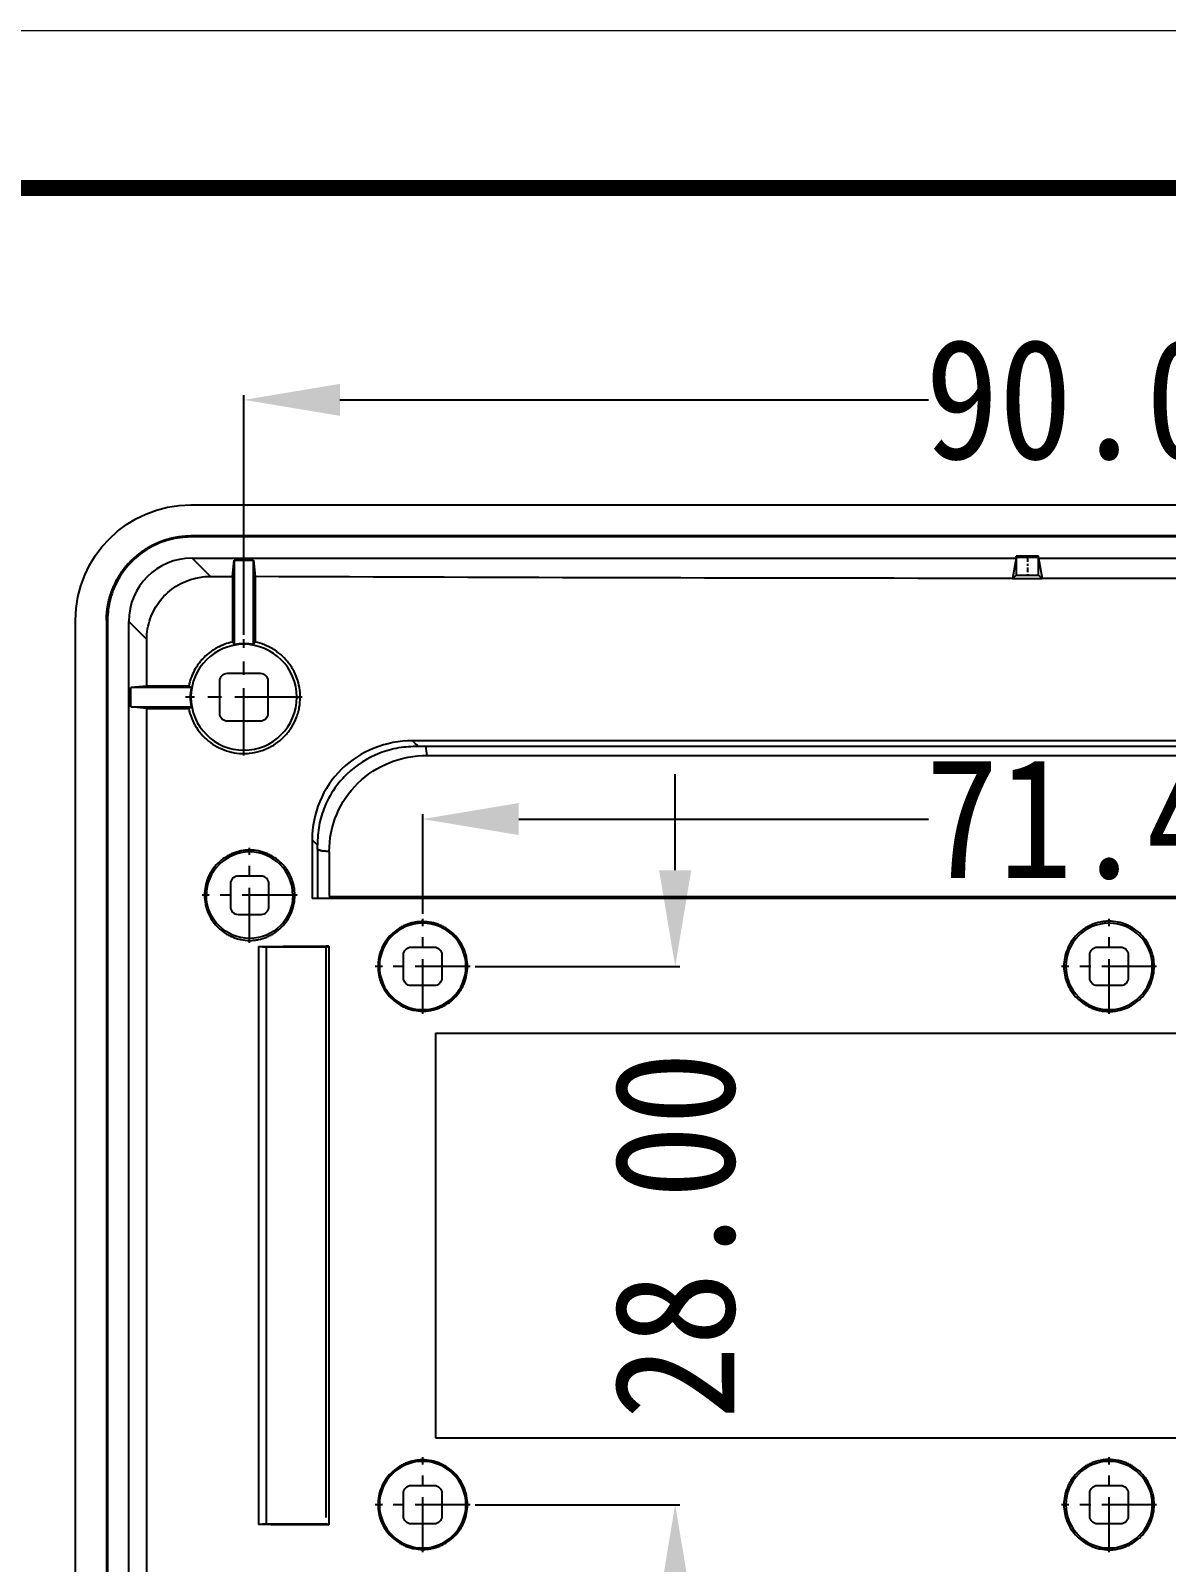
# Model space of a CAD drawing. Header units: millimetres. Extents: x 7899 to 8374, y 2483 to 2813.
# Drawn here: x 8096.7 to 8155.8, y 2733.5 to 2813.2 of the extents above; entities that cross this region are included whole.
import ezdxf
from ezdxf.enums import TextEntityAlignment as Align

# ---------------------------------------------------------------- set-up
doc = ezdxf.new("R2010")
doc.units = ezdxf.units.MM
doc.linetypes.add('CENTER', pattern=[50.8, 31.75, -6.35, 6.35, -6.35])
doc.layers.add('4', color=7, linetype='Continuous')
doc.layers.add('from', color=7, linetype='Continuous', lineweight=13)
doc.styles.add('FFS', font='SIMFANG.TTF', dxfattribs={"width": 0.9})
doc.styles.get("Standard").update_dxf_attribs({"font": 'arial.ttf', "width": 0.9})
doc.styles.add('宋体', font='SimSun.ttf')
doc.dimstyles.get("Standard").update_dxf_attribs({"dimtxt": 3, "dimasz": 0.1875, "dimexe": 0.66, "dimexo": 1, "dimgap": 0.09, "dimtad": 0, "dimdsep": 46, "dimtxsty": 'Standard', "dimcen": 0.09, "dimazin": 2, "dimtp": 0.01, "dimtm": 0.01, "dimtfac": 1, "dimtofl": 0, "dimtmove": 0, "dimatfit": 3, "dimfxl": 0, "dimtolj": 1, "dimarcsym": 0})

# ---------------------------------------------------------------- blocks, each defined once
blk = doc.blocks.new('*D102')
at = {"color": 6, "lineweight": -2}
for p, q in [((8117.089, 2767.273), (8117.089, 2772.461)), ((8122.089, 2772.211), (8143.397, 2772.211)), ((8183.489, 2772.211), (8162.181, 2772.211)), ((8188.489, 2767.273), (8188.489, 2772.461))]:
    blk.add_line(p, q, dxfattribs=at)
at = {"color": 6}
for points in [[(8122.089, 2773.044), (8122.089, 2771.377), (8117.089, 2772.211)], [(8183.489, 2773.044), (8183.489, 2771.377), (8188.489, 2772.211)]]:
    blk.add_solid(points, dxfattribs=at)
at = {"layer": 'Defpoints', "color": 0}
for p in [(8188.489, 2772.211), (8117.089, 2767.023), (8188.489, 2767.023)]:
    blk.add_point(p, dxfattribs=at)
at = {"color": 4, "insert": (8152.789, 2772.211), "char_height": 6.25, "attachment_point": 5, "style": 'FFS'}
blk.add_mtext('\\A1;71.40', dxfattribs=at)
blk = doc.blocks.new('*D109')
at = {"color": 6, "lineweight": -2}
for p, q in [((8107.789, 2781.791), (8107.789, 2794.267)), ((8197.789, 2781.826), (8197.789, 2794.267)), ((8112.789, 2794.017), (8143.397, 2794.017)), ((8192.789, 2794.017), (8162.181, 2794.017))]:
    blk.add_line(p, q, dxfattribs=at)
at = {"color": 6}
for points in [[(8112.789, 2794.85), (8112.789, 2793.184), (8107.789, 2794.017)], [(8192.789, 2794.85), (8192.789, 2793.184), (8197.789, 2794.017)]]:
    blk.add_solid(points, dxfattribs=at)
at = {"layer": 'Defpoints', "color": 0}
for p in [(8107.789, 2794.017), (8107.789, 2781.541), (8197.789, 2781.576)]:
    blk.add_point(p, dxfattribs=at)
at = {"color": 4, "insert": (8152.789, 2794.017), "char_height": 6.25, "attachment_point": 5, "style": 'FFS'}
blk.add_mtext('\\A1;90.00', dxfattribs=at)
blk = doc.blocks.new('*D111')
at = {"color": 6, "lineweight": -2}
for p, q in [((8130.223, 2769.548), (8130.223, 2774.548)), ((8119.814, 2764.548), (8130.473, 2764.548)), ((8119.814, 2736.548), (8130.473, 2736.548)), ((8130.223, 2731.548), (8130.223, 2726.548))]:
    blk.add_line(p, q, dxfattribs=at)
at = {"color": 6}
for points in [[(8129.39, 2769.548), (8131.057, 2769.548), (8130.223, 2764.548)], [(8129.39, 2731.548), (8131.057, 2731.548), (8130.223, 2736.548)]]:
    blk.add_solid(points, dxfattribs=at)
at = {"layer": 'Defpoints', "color": 0}
for p in [(8119.564, 2764.548), (8130.223, 2764.548), (8119.564, 2736.548)]:
    blk.add_point(p, dxfattribs=at)
at = {"color": 4, "insert": (8130.223, 2750.548), "char_height": 6.25, "attachment_point": 5, "rotation": 90, "style": 'FFS'}
blk.add_mtext('\\A1;28.00', dxfattribs=at)
blk = doc.blocks.new('TK-D')
at = {"layer": 'from'}
blk.add_lwpolyline([(-594.5, -413.12), (594.5, -413.12), (594.5, 413.12), (-594.5, 413.12)], close=True, dxfattribs=at)
at = {"layer": 'from', "const_width": 2.05}
blk.add_lwpolyline([(-574.01, -392.63), (-574.01, 392.63), (574.01, 392.63), (574.01, -392.63), (-574.01, -392.63)], dxfattribs=at)
at = {"layer": 'from', "color": 6, "style": '宋体', "width": 0.7}
blk.add_attdef('40004', text='', height=8.32, dxfattribs=at).set_placement((430.84, -344.43), align=Align.MIDDLE)

msp = doc.modelspace()

# ---------------------------------------------------------------- linework, layer by layer
at = {"layer": '4', "color": 7}
for p, q in [((8105.031, 2788.548), (8200.547, 2788.548)), ((8105.038, 2786.944), (8105.038, 2786.884)), ((8200.54, 2786.944), (8105.038, 2786.944)), ((8200.54, 2786.884), (8105.038, 2786.884)), ((8105.098, 2785.784), (8106.05, 2784.833)), ((8105.098, 2785.784), (8147.951, 2785.784)), ((8107.204, 2784.828), (8107.289, 2785.679)), ((8107.289, 2785.679), (8107.289, 2781.29)), ((8107.289, 2785.679), (8108.289, 2785.679)), ((8108.289, 2781.29), (8108.289, 2785.679)), ((8108.289, 2785.679), (8108.374, 2784.822)), ((8147.951, 2785.784), (8147.775, 2784.729)), ((8149.127, 2785.884), (8147.951, 2785.884)), ((8147.961, 2785.824), (8147.951, 2785.884)), ((8147.951, 2785.884), (8147.951, 2785.784)), ((8149.117, 2785.824), (8147.961, 2785.824)), ((8147.961, 2785.824), (8147.961, 2784.901)), ((8149.117, 2785.824), (8149.127, 2785.884)), ((8149.117, 2784.9), (8149.117, 2785.824)), ((8149.127, 2785.784), (8149.127, 2785.884)), ((8149.127, 2785.784), (8156.451, 2785.784)), ((8149.127, 2785.784), (8149.303, 2784.728)), ((8107.204, 2784.828), (8107.204, 2781.418)), ((8108.374, 2784.822), (8108.374, 2781.418)), ((8147.961, 2784.901), (8147.775, 2784.715)), ((8147.961, 2784.901), (8149.117, 2784.9)), ((8149.117, 2784.9), (8149.303, 2784.714)), ((8099.039, 2626.54), (8099.039, 2782.556)), ((8100.643, 2782.549), (8100.703, 2782.549)), ((8100.643, 2782.549), (8100.643, 2626.547)), ((8100.703, 2782.549), (8100.703, 2626.547)), ((8101.803, 2782.488), (8102.739, 2781.553)), ((8101.803, 2709.386), (8101.803, 2782.488)), ((8102.739, 2779.131), (8102.739, 2781.553)), ((8102.739, 2779.131), (8101.908, 2779.048)), ((8106.539, 2777.698), (8106.539, 2779.398)), ((8106.939, 2779.798), (8108.639, 2779.798)), ((8109.039, 2779.398), (8109.039, 2777.698)), ((8105.047, 2779.048), (8101.908, 2779.048)), ((8101.908, 2778.048), (8101.908, 2779.048)), ((8105.036, 2778.548), (8105.002, 2778.548)), ((8110.541, 2778.548), (8110.72, 2778.548)), ((8101.908, 2778.048), (8105.047, 2778.048)), ((8102.739, 2777.965), (8101.908, 2778.048)), ((8102.739, 2709.542), (8102.739, 2777.965)), ((8108.639, 2777.298), (8106.939, 2777.298)), ((8111.334, 2771.129), (8111.334, 2768.074)), ((8111.612, 2770.623), (8111.612, 2768.155)), ((8112.233, 2770.511), (8112.233, 2768.179)), ((8107.089, 2768.848), (8107.089, 2767.648)), ((8108.689, 2769.248), (8107.489, 2769.248)), ((8109.089, 2767.648), (8109.089, 2768.848)), ((8105.839, 2768.248), (8105.743, 2768.248)), ((8110.339, 2768.248), (8110.441, 2768.248)), ((8107.489, 2767.248), (8108.689, 2767.248)), ((8108.554, 2765.584), (8108.554, 2735.512)), ((8108.949, 2765.548), (8108.949, 2735.548)), ((8111.963, 2765.595), (8112.067, 2765.595)), ((8112.067, 2765.548), (8111.963, 2765.548)), ((8112.067, 2765.625), (8112.208, 2765.625)), ((8112.067, 2765.548), (8112.208, 2765.595)), ((8112.067, 2765.548), (8112.067, 2765.595)), ((8112.067, 2735.875), (8112.067, 2765.548)), ((8112.208, 2765.595), (8112.208, 2735.501)), ((8116.489, 2765.548), (8117.689, 2765.548)), ((8152.189, 2765.548), (8153.389, 2765.548)), ((8116.089, 2763.948), (8116.089, 2765.148)), ((8118.089, 2765.148), (8118.089, 2763.948)), ((8151.789, 2763.948), (8151.789, 2765.148)), ((8153.789, 2765.148), (8153.789, 2763.948)), ((8114.839, 2764.548), (8114.764, 2764.548)), ((8119.339, 2764.548), (8119.419, 2764.548)), ((8150.539, 2764.548), (8150.441, 2764.548)), ((8155.039, 2764.548), (8155.137, 2764.548)), ((8117.689, 2763.548), (8116.489, 2763.548)), ((8153.389, 2763.548), (8152.189, 2763.548)), ((8117.763, 2761.074), (8117.763, 2740.022)), ((8116.089, 2735.948), (8116.089, 2737.148)), ((8116.489, 2737.548), (8117.689, 2737.548)), ((8118.089, 2737.148), (8118.089, 2735.948)), ((8151.789, 2735.948), (8151.789, 2737.148)), ((8152.189, 2737.548), (8153.389, 2737.548)), ((8153.789, 2737.148), (8153.789, 2735.948)), ((8114.839, 2736.548), (8114.764, 2736.548)), ((8119.339, 2736.548), (8119.419, 2736.548)), ((8150.539, 2736.548), (8150.441, 2736.548)), ((8155.039, 2736.548), (8155.137, 2736.548)), ((8111.963, 2735.548), (8112.067, 2735.548)), ((8112.067, 2735.501), (8111.963, 2735.501)), ((8117.689, 2735.548), (8116.489, 2735.548)), ((8153.389, 2735.548), (8152.189, 2735.548))]:
    msp.add_line(p, q, dxfattribs=at)
at = {"layer": '4', "color": 1, "linetype": 'CENTER', "ltscale": 0.007385}
msp.add_line((8148.539, 2785.824), (8148.539, 2784.9), dxfattribs=at)
at = {"layer": '4', "color": 1, "linetype": 'CENTER', "ltscale": 0.110105}
for p, q in [((8107.789, 2775.52), (8107.789, 2781.576)), ((8110.817, 2778.548), (8104.761, 2778.548))]:
    msp.add_line(p, q, dxfattribs=at)
at = {"layer": '4', "color": 1, "linetype": 'CENTER', "ltscale": 0.089998}
for p, q in [((8108.089, 2765.773), (8108.089, 2770.723)), ((8110.564, 2768.248), (8105.614, 2768.248))]:
    msp.add_line(p, q, dxfattribs=at)
at = {"layer": '4', "color": 1, "linetype": 'CENTER', "ltscale": 0.090005}
for p, q in [((8117.089, 2762.073), (8117.089, 2767.023)), ((8152.789, 2762.073), (8152.789, 2767.023)), ((8119.564, 2764.548), (8114.614, 2764.548)), ((8155.264, 2764.548), (8150.314, 2764.548)), ((8117.089, 2734.073), (8117.089, 2739.023)), ((8152.789, 2734.073), (8152.789, 2739.023)), ((8119.564, 2736.548), (8114.614, 2736.548)), ((8155.264, 2736.548), (8150.314, 2736.548))]:
    msp.add_line(p, q, dxfattribs=at)
at = {"layer": '4', "color": 7}
for centre, radius, start, end in [((8107.789, 2778.548), 2.753, 0, 180), ((8107.789, 2778.548), 2.787, 79.66527, 100.33473), ((8107.789, 2778.548), 2.787, 169.66527, 180), ((8107.789, 2778.548), 2.787, 180, 190.33473), ((8107.789, 2778.548), 2.753, 180, 0), ((8108.089, 2768.248), 2.25, 0, 180), ((8107.489, 2768.848), 0.4, 90, 180), ((8108.689, 2768.848), 0.4, 0, 90), ((8107.489, 2767.648), 0.4, 180, 270), ((8108.689, 2767.648), 0.4, 270, 0), ((8117.089, 2764.548), 2.25, 0, 180), ((8152.789, 2764.548), 2.25, 0, 180), ((8117.089, 2764.548), 2.25, 180, 0), ((8152.789, 2764.548), 2.25, 180, 0), ((8117.089, 2736.548), 2.25, 0, 180), ((8152.789, 2736.548), 2.25, 0, 180), ((8117.089, 2736.548), 2.25, 180, 0), ((8152.789, 2736.548), 2.25, 180, 0)]:
    msp.add_arc(centre, radius, start, end, dxfattribs=at)
at = {"layer": '4', "color": 7, "extrusion": (0, 0, -1)}
for centre, radius, start, end in [((-8106.939, 2779.398), 0.4, 0, 90), ((-8108.639, 2779.398), 0.4, 90, 180), ((-8108.639, 2777.698), 0.4, 180, 270), ((-8108.089, 2768.248), 2.25, 180, 0), ((-8116.489, 2765.148), 0.4, 0, 90), ((-8117.689, 2765.148), 0.4, 90, 180), ((-8152.189, 2765.148), 0.4, 0, 90), ((-8153.389, 2765.148), 0.4, 90, 180), ((-8117.689, 2763.948), 0.4, 180, 270), ((-8153.389, 2763.948), 0.4, 180, 270), ((-8116.489, 2737.148), 0.4, 0, 90), ((-8117.689, 2737.148), 0.4, 90, 180), ((-8152.189, 2737.148), 0.4, 0, 90), ((-8153.389, 2737.148), 0.4, 90, 180), ((-8117.689, 2735.948), 0.4, 180, 270), ((-8153.389, 2735.948), 0.4, 180, 270)]:
    msp.add_arc(centre, radius, start, end, dxfattribs=at)
at = {"layer": '4', "color": 7, "extrusion": (3.74923e-32, 1.22461e-16, -1)}
for centre in [(-8106.939, 2777.698), (-8116.489, 2763.948), (-8152.189, 2763.948), (-8116.489, 2735.948), (-8152.189, 2735.948)]:
    msp.add_arc(centre, 0.4, 270, 0, dxfattribs=at)
at = {"layer": '4', "color": 7, "extrusion": (0, 0, -1)}
msp.add_ellipse((8105.047, 2782.54), major_axis=(-4.254, 4.254), ratio=0.997265, start_param=5.499157, end_param=7.067214, dxfattribs=at)
at = {"layer": '4', "color": 7}
for centre, major_axis, ratio, start_param, end_param in [((8105.107, 2782.479), (-2.34, 2.34), 0.997265, 5.499157, 7.067214), ((8152.79, 2813.333), (546.566, 0), 0.052336, 4.626768, 4.628888), ((8152.789, 2776.277), (547.292, 0), 0.005236, 1.658372, 1.662375), ((8152.789, 2780.818), (547.292, 0), 0.005236, 4.62081, 4.624813)]:
    msp.add_ellipse(centre, major_axis=major_axis, ratio=ratio, start_param=start_param, end_param=end_param, dxfattribs=at)
at = {"layer": '4', "color": 7, "extrusion": (3.74923e-32, 1.22461e-16, -1)}
for major_axis, start_param, end_param in [((-547.3, 0), 4.72155, 4.79363), ((-547.299, 0), 4.70602, 4.718758)]:
    msp.add_ellipse((8152.789, 2813.411), major_axis=major_axis, ratio=0.052408, start_param=start_param, end_param=end_param, dxfattribs=at)
at = {"layer": '4', "color": 7, "extrusion": (-2.46519e-32, 1.22461e-16, -1)}
msp.add_ellipse((8112.343, 2288.337), major_axis=(-411.309, 305.066), ratio=0.899, start_param=0.975049, end_param=0.975848, dxfattribs=at)
at = {"layer": '4', "color": 7}
for points, degree, knots in [([(8100.643, 2782.549), (8100.643, 2782.981), (8100.727, 2783.406), (8100.811, 2783.829), (8100.977, 2784.23), (8101.142, 2784.631), (8101.383, 2784.991), (8101.623, 2785.351), (8101.929, 2785.657), (8102.235, 2785.963), (8102.596, 2786.204), (8102.955, 2786.444), (8103.356, 2786.61), (8103.756, 2786.776), (8104.181, 2786.86), (8104.605, 2786.944), (8105.038, 2786.944)], 2, [0, 0, 0, 0.125, 0.125, 0.25, 0.25, 0.375, 0.375, 0.5, 0.5, 0.625, 0.625, 0.75, 0.75, 0.875, 0.875, 1, 1, 1]), ([(8105.038, 2786.884), (8104.659, 2786.884), (8103.903, 2786.785), (8102.845, 2786.346), (8101.937, 2785.65), (8101.24, 2784.742), (8100.802, 2783.684), (8100.703, 2782.927), (8100.703, 2782.549)], 3, [0, 0, 0, 0, 0.166858, 0.333493, 0.500001, 0.666508, 0.833143, 1, 1, 1, 1]), ([(8102.739, 2781.553), (8102.739, 2781.918), (8102.801, 2782.289), (8102.922, 2782.633), (8103.042, 2782.978), (8103.224, 2783.307), (8103.451, 2783.592), (8103.678, 2783.878), (8103.958, 2784.128), (8104.266, 2784.322), (8104.576, 2784.518), (8104.924, 2784.663), (8105.281, 2784.746), (8105.532, 2784.805), (8105.792, 2784.834), (8106.05, 2784.833)], 3, [0, 0, 0, 0, 0.212341, 0.212341, 0.212341, 0.42469, 0.42469, 0.42469, 0.637026, 0.637026, 0.637026, 0.850811, 0.850811, 0.850811, 1, 1, 1, 1]), ([(8149.303, 2784.714), (8149.161, 2784.714), (8149.02, 2784.715), (8148.878, 2784.715), (8148.736, 2784.715), (8148.595, 2784.715), (8148.453, 2784.715), (8148.227, 2784.715), (8148.001, 2784.715), (8147.775, 2784.715)], 3, [0, 0, 0, 0, 0.278009, 0.278009, 0.278009, 0.556018, 0.556018, 0.556018, 1, 1, 1, 1]), ([(8107.204, 2781.418), (8106.922, 2781.36), (8106.656, 2781.263), (8106.342, 2781.095), (8106.28, 2781.058), (8106.159, 2780.982), (8106.1, 2780.941), (8105.929, 2780.814), (8105.822, 2780.721), (8105.671, 2780.571), (8105.622, 2780.519), (8105.529, 2780.41), (8105.484, 2780.354), (8105.356, 2780.182), (8105.28, 2780.062), (8105.145, 2779.812), (8105.086, 2779.682), (8104.988, 2779.411), (8104.949, 2779.273), (8104.921, 2779.132)], 3, [0, 0, 0, 0, 0.25, 0.25, 0.3125, 0.3125, 0.375, 0.375, 0.5, 0.5, 0.5625, 0.5625, 0.625, 0.625, 0.75, 0.75, 0.875, 0.875, 1, 1, 1, 1]), ([(8110.72, 2778.548), (8110.72, 2778.717), (8110.706, 2778.884), (8110.649, 2779.212), (8110.606, 2779.374), (8110.493, 2779.693), (8110.423, 2779.844), (8110.3, 2780.062), (8110.256, 2780.133), (8110.161, 2780.271), (8110.111, 2780.339), (8109.951, 2780.534), (8109.834, 2780.654), (8109.645, 2780.817), (8109.58, 2780.869), (8109.445, 2780.967), (8109.374, 2781.014), (8109.158, 2781.144), (8109.009, 2781.217), (8108.699, 2781.338), (8108.54, 2781.385), (8108.374, 2781.418)], 3, [0, 0, 0, 0, 0.125, 0.125, 0.25, 0.25, 0.375, 0.375, 0.4375, 0.4375, 0.5, 0.5, 0.625, 0.625, 0.6875, 0.6875, 0.75, 0.75, 0.875, 0.875, 1, 1, 1, 1]), ([(8104.921, 2777.964), (8104.957, 2777.786), (8105.009, 2777.614), (8105.109, 2777.366), (8105.147, 2777.284), (8105.229, 2777.125), (8105.274, 2777.046), (8105.42, 2776.818), (8105.53, 2776.677), (8105.713, 2776.481), (8105.777, 2776.418), (8105.912, 2776.299), (8105.983, 2776.242), (8106.2, 2776.082), (8106.352, 2775.99), (8106.674, 2775.834), (8106.845, 2775.77), (8107.19, 2775.675), (8107.365, 2775.644), (8107.633, 2775.621), (8107.724, 2775.618), (8107.904, 2775.619), (8107.993, 2775.624), (8108.26, 2775.651), (8108.435, 2775.685), (8108.694, 2775.76), (8108.78, 2775.789), (8108.947, 2775.855), (8109.029, 2775.891), (8109.268, 2776.012), (8109.42, 2776.106), (8109.708, 2776.325), (8109.84, 2776.447), (8110.02, 2776.645), (8110.077, 2776.714), (8110.185, 2776.858), (8110.236, 2776.932), (8110.378, 2777.163), (8110.458, 2777.323), (8110.555, 2777.574), (8110.583, 2777.659), (8110.633, 2777.832), (8110.654, 2777.921), (8110.703, 2778.187), (8110.72, 2778.366), (8110.72, 2778.548)], 3, [0, 0, 0, 0, 0.0625, 0.0625, 0.09375, 0.09375, 0.125, 0.125, 0.1875, 0.1875, 0.21875, 0.21875, 0.25, 0.25, 0.3125, 0.3125, 0.375, 0.375, 0.4375, 0.4375, 0.46875, 0.46875, 0.5, 0.5, 0.5625, 0.5625, 0.59375, 0.59375, 0.625, 0.625, 0.6875, 0.6875, 0.75, 0.75, 0.78125, 0.78125, 0.8125, 0.8125, 0.875, 0.875, 0.90625, 0.90625, 0.9375, 0.9375, 1, 1, 1, 1]), ([(8116.559, 2776.283), (8115.188, 2776.283), (8113.839, 2775.751), (8111.897, 2773.854), (8111.334, 2772.504), (8111.334, 2771.129)], 3, [0, 0, 0, 0, 0.5, 0.5, 1, 1, 1, 1]), ([(8116.853, 2775.992), (8116.514, 2775.978), (8115.834, 2775.949), (8114.522, 2775.576), (8113.397, 2774.871), (8112.496, 2773.845), (8111.989, 2772.944), (8111.661, 2771.887), (8111.628, 2771.2), (8111.611, 2770.856)], 3, [0, 0, 0, 0, 0.124986, 0.250233, 0.498918, 0.598669, 0.748969, 0.874075, 1, 1, 1, 1]), ([(8188.304, 2775.99), (8187.896, 2775.99), (8187.078, 2775.99), (8185.853, 2775.99), (8184.627, 2775.99), (8183.402, 2775.99), (8182.177, 2775.99), (8180.953, 2775.99), (8179.728, 2775.99), (8178.504, 2775.99), (8177.28, 2775.99), (8176.056, 2775.99), (8174.832, 2775.99), (8173.609, 2775.99), (8172.385, 2775.99), (8171.162, 2775.99), (8169.939, 2775.99), (8168.716, 2775.99), (8167.493, 2775.99), (8166.27, 2775.99), (8165.047, 2775.99), (8163.824, 2775.99), (8162.602, 2775.99), (8161.379, 2775.99), (8160.156, 2775.99), (8158.933, 2775.99), (8157.711, 2775.99), (8156.488, 2775.99), (8155.265, 2775.99), (8154.042, 2775.99), (8152.819, 2775.99), (8151.596, 2775.99), (8150.373, 2775.99), (8149.15, 2775.99), (8147.926, 2775.99), (8146.703, 2775.99), (8145.479, 2775.99), (8144.255, 2775.99), (8143.031, 2775.99), (8141.807, 2775.99), (8140.583, 2775.99), (8139.358, 2775.99), (8138.133, 2775.99), (8136.908, 2775.99), (8135.683, 2775.99), (8134.457, 2775.99), (8133.231, 2775.99), (8132.005, 2775.99), (8130.779, 2775.99), (8129.552, 2775.99), (8128.325, 2775.99), (8127.097, 2775.99), (8125.869, 2775.99), (8124.641, 2775.99), (8123.412, 2775.99), (8122.183, 2775.99), (8120.954, 2775.99), (8119.724, 2775.99), (8118.493, 2775.99), (8117.673, 2775.99), (8117.263, 2775.99)], 3, [0, 0, 0, 0, 0.01728, 0.034553, 0.051821, 0.069082, 0.086338, 0.103588, 0.120833, 0.138074, 0.15531, 0.172541, 0.189769, 0.206993, 0.224214, 0.241431, 0.258646, 0.275858, 0.293067, 0.310275, 0.32748, 0.344684, 0.361887, 0.379089, 0.39629, 0.413491, 0.430691, 0.447892, 0.465092, 0.482294, 0.499497, 0.5167, 0.533905, 0.551112, 0.568321, 0.585532, 0.602746, 0.619962, 0.637182, 0.654405, 0.671632, 0.688863, 0.706097, 0.723337, 0.740581, 0.75783, 0.775084, 0.792344, 0.80961, 0.826882, 0.844161, 0.861446, 0.878738, 0.896037, 0.913344, 0.930658, 0.947981, 0.965312, 0.982651, 1, 1, 1, 1]), ([(8112.233, 2770.511), (8112.212, 2771.852), (8112.781, 2773.165), (8114.67, 2775.001), (8115.989, 2775.534), (8117.325, 2775.517)], 3, [0, 0, 0, 0, 0.5, 0.5, 1, 1, 1, 1]), ([(8117.325, 2775.517), (8123.228, 2775.518), (8129.136, 2775.517), (8140.959, 2775.517), (8146.874, 2775.518), (8158.704, 2775.518), (8164.618, 2775.517), (8176.442, 2775.517), (8182.35, 2775.518), (8188.253, 2775.517)], 3, [0, 0, 0, 0, 0.25, 0.25, 0.5, 0.5, 0.75, 0.75, 1, 1, 1, 1]), ([(8110.441, 2768.248), (8110.441, 2768.403), (8110.426, 2768.556), (8110.381, 2768.782), (8110.363, 2768.856), (8110.318, 2769.004), (8110.291, 2769.077), (8110.203, 2769.291), (8110.13, 2769.426), (8110.002, 2769.618), (8109.956, 2769.68), (8109.858, 2769.799), (8109.806, 2769.856), (8109.643, 2770.019), (8109.525, 2770.116), (8109.332, 2770.245), (8109.266, 2770.284), (8109.13, 2770.357), (8108.992, 2770.422), (8108.848, 2770.474), (8108.701, 2770.518), (8108.625, 2770.537), (8108.398, 2770.582), (8108.246, 2770.597), (8108.017, 2770.597), (8107.94, 2770.593), (8107.786, 2770.578), (8107.71, 2770.567), (8107.484, 2770.522), (8107.338, 2770.478), (8107.125, 2770.39), (8107.055, 2770.357), (8106.919, 2770.284), (8106.853, 2770.245), (8106.662, 2770.118), (8106.543, 2770.021), (8106.324, 2769.802), (8106.226, 2769.683), (8106.098, 2769.493), (8106.059, 2769.427), (8105.986, 2769.291), (8105.952, 2769.22), (8105.864, 2769.007), (8105.819, 2768.86), (8105.759, 2768.559), (8105.743, 2768.403), (8105.743, 2768.248)], 3, [0, 0, 0, 0, 0.0625, 0.0625, 0.09375, 0.09375, 0.125, 0.125, 0.1875, 0.1875, 0.21875, 0.21875, 0.25, 0.25, 0.3125, 0.3125, 0.34375, 0.34375, 0.375, 0.40625, 0.40625, 0.4375, 0.4375, 0.5, 0.5, 0.53125, 0.53125, 0.5625, 0.5625, 0.625, 0.625, 0.65625, 0.65625, 0.6875, 0.6875, 0.75, 0.75, 0.8125, 0.8125, 0.84375, 0.84375, 0.875, 0.875, 0.9375, 0.9375, 1, 1, 1, 1]), ([(8112.233, 2770.511), (8112.207, 2770.514), (8112.155, 2770.521), (8112.106, 2770.527), (8112.077, 2770.53), (8112.039, 2770.535), (8111.998, 2770.538), (8111.931, 2770.542), (8111.92, 2770.544), (8111.877, 2770.547), (8111.842, 2770.555), (8111.809, 2770.561), (8111.765, 2770.577), (8111.759, 2770.579), (8111.727, 2770.591), (8111.706, 2770.599), (8111.689, 2770.604), (8111.647, 2770.619), (8111.612, 2770.623)], 2, [0, 0, 0, 0.125, 0.125, 0.25, 0.25, 0.375, 0.375, 0.5, 0.5, 0.625, 0.625, 0.75, 0.75, 0.8125, 0.8125, 0.875, 0.875, 1, 1, 1]), ([(8105.743, 2768.248), (8105.743, 2768.092), (8105.758, 2767.94), (8105.803, 2767.714), (8105.822, 2767.64), (8105.867, 2767.492), (8105.893, 2767.418), (8105.982, 2767.205), (8106.054, 2767.07), (8106.182, 2766.878), (8106.228, 2766.816), (8106.327, 2766.696), (8106.378, 2766.639), (8106.541, 2766.477), (8106.659, 2766.38), (8106.852, 2766.251), (8106.918, 2766.211), (8107.054, 2766.139), (8107.192, 2766.074), (8107.336, 2766.022), (8107.483, 2765.978), (8107.558, 2765.959), (8107.785, 2765.914), (8107.937, 2765.899), (8108.167, 2765.899), (8108.244, 2765.902), (8108.397, 2765.917), (8108.474, 2765.929), (8108.7, 2765.973), (8108.846, 2766.018), (8109.059, 2766.105), (8109.129, 2766.139), (8109.265, 2766.211), (8109.331, 2766.251), (8109.522, 2766.378), (8109.641, 2766.475), (8109.86, 2766.694), (8109.958, 2766.812), (8110.086, 2767.003), (8110.126, 2767.069), (8110.198, 2767.205), (8110.232, 2767.275), (8110.321, 2767.489), (8110.365, 2767.636), (8110.426, 2767.937), (8110.441, 2768.092), (8110.441, 2768.248)], 3, [0, 0, 0, 0, 0.0625, 0.0625, 0.09375, 0.09375, 0.125, 0.125, 0.1875, 0.1875, 0.21875, 0.21875, 0.25, 0.25, 0.3125, 0.3125, 0.34375, 0.34375, 0.375, 0.40625, 0.40625, 0.4375, 0.4375, 0.5, 0.5, 0.53125, 0.53125, 0.5625, 0.5625, 0.625, 0.625, 0.65625, 0.65625, 0.6875, 0.6875, 0.75, 0.75, 0.8125, 0.8125, 0.84375, 0.84375, 0.875, 0.875, 0.9375, 0.9375, 1, 1, 1, 1]), ([(8119.419, 2764.548), (8119.419, 2764.702), (8119.404, 2764.853), (8119.36, 2765.077), (8119.341, 2765.15), (8119.297, 2765.297), (8119.271, 2765.369), (8119.183, 2765.581), (8119.111, 2765.715), (8118.942, 2765.968), (8118.844, 2766.088), (8118.629, 2766.302), (8118.512, 2766.399), (8118.321, 2766.526), (8118.255, 2766.566), (8118.121, 2766.637), (8117.983, 2766.702), (8117.841, 2766.753), (8117.695, 2766.797), (8117.62, 2766.816), (8117.395, 2766.861), (8117.244, 2766.876), (8117.017, 2766.876), (8116.941, 2766.872), (8116.788, 2766.857), (8116.713, 2766.846), (8116.489, 2766.802), (8116.344, 2766.758), (8116.133, 2766.671), (8116.063, 2766.638), (8115.928, 2766.566), (8115.863, 2766.527), (8115.674, 2766.4), (8115.556, 2766.304), (8115.339, 2766.087), (8115.242, 2765.97), (8115.115, 2765.781), (8115.076, 2765.716), (8115.004, 2765.581), (8114.971, 2765.511), (8114.883, 2765.299), (8114.839, 2765.154), (8114.779, 2764.856), (8114.764, 2764.702), (8114.764, 2764.548)], 3, [0, 0, 0, 0, 0.0625, 0.0625, 0.09375, 0.09375, 0.125, 0.125, 0.1875, 0.1875, 0.25, 0.25, 0.3125, 0.3125, 0.34375, 0.34375, 0.375, 0.40625, 0.40625, 0.4375, 0.4375, 0.5, 0.5, 0.53125, 0.53125, 0.5625, 0.5625, 0.625, 0.625, 0.65625, 0.65625, 0.6875, 0.6875, 0.75, 0.75, 0.8125, 0.8125, 0.84375, 0.84375, 0.875, 0.875, 0.9375, 0.9375, 1, 1, 1, 1]), ([(8155.137, 2764.548), (8155.137, 2764.703), (8155.122, 2764.856), (8155.077, 2765.081), (8155.058, 2765.155), (8155.014, 2765.302), (8154.988, 2765.376), (8154.899, 2765.589), (8154.827, 2765.724), (8154.657, 2765.979), (8154.558, 2766.1), (8154.341, 2766.317), (8154.223, 2766.414), (8154.03, 2766.543), (8153.964, 2766.583), (8153.828, 2766.655), (8153.69, 2766.721), (8153.545, 2766.772), (8153.399, 2766.817), (8153.323, 2766.836), (8153.096, 2766.881), (8152.944, 2766.896), (8152.714, 2766.896), (8152.637, 2766.892), (8152.483, 2766.877), (8152.406, 2766.866), (8152.181, 2766.821), (8152.034, 2766.777), (8151.821, 2766.689), (8151.751, 2766.656), (8151.615, 2766.583), (8151.549, 2766.543), (8151.358, 2766.416), (8151.239, 2766.319), (8151.02, 2766.1), (8150.923, 2765.981), (8150.795, 2765.791), (8150.755, 2765.725), (8150.683, 2765.589), (8150.649, 2765.519), (8150.561, 2765.305), (8150.516, 2765.159), (8150.456, 2764.858), (8150.441, 2764.703), (8150.441, 2764.548)], 3, [0, 0, 0, 0, 0.0625, 0.0625, 0.09375, 0.09375, 0.125, 0.125, 0.1875, 0.1875, 0.25, 0.25, 0.3125, 0.3125, 0.34375, 0.34375, 0.375, 0.40625, 0.40625, 0.4375, 0.4375, 0.5, 0.5, 0.53125, 0.53125, 0.5625, 0.5625, 0.625, 0.625, 0.65625, 0.65625, 0.6875, 0.6875, 0.75, 0.75, 0.8125, 0.8125, 0.84375, 0.84375, 0.875, 0.875, 0.9375, 0.9375, 1, 1, 1, 1]), ([(8111.963, 2765.548), (8111.911, 2765.548), (8111.808, 2765.548), (8111.654, 2765.548), (8111.5, 2765.548), (8111.346, 2765.548), (8111.193, 2765.548), (8111.04, 2765.548), (8110.887, 2765.548), (8110.734, 2765.548), (8110.582, 2765.548), (8110.379, 2765.548), (8110.127, 2765.548), (8109.827, 2765.548), (8109.531, 2765.548), (8109.237, 2765.548), (8109.045, 2765.548), (8108.949, 2765.548)], 3, [0, 0, 0, 0, 0.049804, 0.099581, 0.149344, 0.199107, 0.248884, 0.298687, 0.348531, 0.398428, 0.448392, 0.498437, 0.599074, 0.69944, 0.799643, 0.899793, 1, 1, 1, 1]), ([(8114.764, 2764.548), (8114.764, 2764.394), (8114.779, 2764.243), (8114.823, 2764.019), (8114.842, 2763.945), (8114.886, 2763.799), (8114.912, 2763.726), (8115, 2763.515), (8115.071, 2763.381), (8115.241, 2763.128), (8115.339, 2763.008), (8115.554, 2762.794), (8115.671, 2762.697), (8115.862, 2762.57), (8115.928, 2762.53), (8116.062, 2762.459), (8116.199, 2762.394), (8116.342, 2762.343), (8116.488, 2762.298), (8116.562, 2762.28), (8116.787, 2762.235), (8116.938, 2762.22), (8117.166, 2762.22), (8117.242, 2762.224), (8117.394, 2762.238), (8117.47, 2762.25), (8117.694, 2762.294), (8117.839, 2762.338), (8118.05, 2762.425), (8118.12, 2762.458), (8118.255, 2762.53), (8118.32, 2762.569), (8118.509, 2762.695), (8118.627, 2762.791), (8118.844, 2763.008), (8118.941, 2763.126), (8119.067, 2763.315), (8119.107, 2763.38), (8119.179, 2763.515), (8119.212, 2763.585), (8119.3, 2763.796), (8119.344, 2763.941), (8119.404, 2764.24), (8119.419, 2764.394), (8119.419, 2764.548)], 3, [0, 0, 0, 0, 0.0625, 0.0625, 0.09375, 0.09375, 0.125, 0.125, 0.1875, 0.1875, 0.25, 0.25, 0.3125, 0.3125, 0.34375, 0.34375, 0.375, 0.40625, 0.40625, 0.4375, 0.4375, 0.5, 0.5, 0.53125, 0.53125, 0.5625, 0.5625, 0.625, 0.625, 0.65625, 0.65625, 0.6875, 0.6875, 0.75, 0.75, 0.8125, 0.8125, 0.84375, 0.84375, 0.875, 0.875, 0.9375, 0.9375, 1, 1, 1, 1]), ([(8150.441, 2764.548), (8150.441, 2764.393), (8150.456, 2764.24), (8150.501, 2764.015), (8150.519, 2763.941), (8150.564, 2763.793), (8150.59, 2763.72), (8150.679, 2763.507), (8150.751, 2763.372), (8150.921, 2763.117), (8151.02, 2762.996), (8151.237, 2762.779), (8151.355, 2762.682), (8151.547, 2762.553), (8151.614, 2762.513), (8151.75, 2762.441), (8151.888, 2762.375), (8152.032, 2762.324), (8152.179, 2762.279), (8152.254, 2762.26), (8152.482, 2762.215), (8152.634, 2762.2), (8152.864, 2762.2), (8152.941, 2762.203), (8153.094, 2762.218), (8153.171, 2762.23), (8153.397, 2762.275), (8153.543, 2762.319), (8153.757, 2762.407), (8153.827, 2762.44), (8153.963, 2762.513), (8154.029, 2762.552), (8154.22, 2762.68), (8154.338, 2762.777), (8154.558, 2762.996), (8154.655, 2763.115), (8154.783, 2763.305), (8154.822, 2763.371), (8154.895, 2763.507), (8154.928, 2763.577), (8155.017, 2763.79), (8155.061, 2763.937), (8155.121, 2764.238), (8155.137, 2764.393), (8155.137, 2764.548)], 3, [0, 0, 0, 0, 0.0625, 0.0625, 0.09375, 0.09375, 0.125, 0.125, 0.1875, 0.1875, 0.25, 0.25, 0.3125, 0.3125, 0.34375, 0.34375, 0.375, 0.40625, 0.40625, 0.4375, 0.4375, 0.5, 0.5, 0.53125, 0.53125, 0.5625, 0.5625, 0.625, 0.625, 0.65625, 0.65625, 0.6875, 0.6875, 0.75, 0.75, 0.8125, 0.8125, 0.84375, 0.84375, 0.875, 0.875, 0.9375, 0.9375, 1, 1, 1, 1]), ([(8119.419, 2736.548), (8119.419, 2736.702), (8119.404, 2736.853), (8119.36, 2737.077), (8119.341, 2737.15), (8119.297, 2737.297), (8119.271, 2737.369), (8119.183, 2737.581), (8119.111, 2737.715), (8118.942, 2737.968), (8118.844, 2738.088), (8118.629, 2738.302), (8118.512, 2738.399), (8118.321, 2738.526), (8118.255, 2738.566), (8118.121, 2738.637), (8117.983, 2738.702), (8117.841, 2738.753), (8117.695, 2738.797), (8117.62, 2738.816), (8117.395, 2738.861), (8117.244, 2738.876), (8117.017, 2738.876), (8116.941, 2738.872), (8116.788, 2738.857), (8116.713, 2738.846), (8116.489, 2738.802), (8116.344, 2738.758), (8116.133, 2738.671), (8116.063, 2738.638), (8115.928, 2738.566), (8115.863, 2738.527), (8115.674, 2738.4), (8115.556, 2738.304), (8115.339, 2738.087), (8115.242, 2737.97), (8115.115, 2737.781), (8115.076, 2737.716), (8115.004, 2737.581), (8114.971, 2737.511), (8114.883, 2737.299), (8114.839, 2737.154), (8114.779, 2736.856), (8114.764, 2736.702), (8114.764, 2736.548)], 3, [0, 0, 0, 0, 0.0625, 0.0625, 0.09375, 0.09375, 0.125, 0.125, 0.1875, 0.1875, 0.25, 0.25, 0.3125, 0.3125, 0.34375, 0.34375, 0.375, 0.40625, 0.40625, 0.4375, 0.4375, 0.5, 0.5, 0.53125, 0.53125, 0.5625, 0.5625, 0.625, 0.625, 0.65625, 0.65625, 0.6875, 0.6875, 0.75, 0.75, 0.8125, 0.8125, 0.84375, 0.84375, 0.875, 0.875, 0.9375, 0.9375, 1, 1, 1, 1]), ([(8155.137, 2736.548), (8155.137, 2736.703), (8155.122, 2736.856), (8155.077, 2737.081), (8155.058, 2737.155), (8155.014, 2737.302), (8154.988, 2737.376), (8154.899, 2737.589), (8154.827, 2737.724), (8154.657, 2737.979), (8154.558, 2738.1), (8154.341, 2738.317), (8154.223, 2738.414), (8154.03, 2738.543), (8153.964, 2738.583), (8153.828, 2738.655), (8153.69, 2738.721), (8153.545, 2738.772), (8153.399, 2738.817), (8153.323, 2738.836), (8153.096, 2738.881), (8152.944, 2738.896), (8152.714, 2738.896), (8152.637, 2738.892), (8152.483, 2738.877), (8152.406, 2738.866), (8152.181, 2738.821), (8152.034, 2738.777), (8151.821, 2738.689), (8151.751, 2738.656), (8151.615, 2738.583), (8151.549, 2738.543), (8151.358, 2738.416), (8151.239, 2738.319), (8151.02, 2738.1), (8150.923, 2737.981), (8150.795, 2737.791), (8150.755, 2737.725), (8150.683, 2737.589), (8150.649, 2737.519), (8150.561, 2737.305), (8150.516, 2737.159), (8150.456, 2736.858), (8150.441, 2736.703), (8150.441, 2736.548)], 3, [0, 0, 0, 0, 0.0625, 0.0625, 0.09375, 0.09375, 0.125, 0.125, 0.1875, 0.1875, 0.25, 0.25, 0.3125, 0.3125, 0.34375, 0.34375, 0.375, 0.40625, 0.40625, 0.4375, 0.4375, 0.5, 0.5, 0.53125, 0.53125, 0.5625, 0.5625, 0.625, 0.625, 0.65625, 0.65625, 0.6875, 0.6875, 0.75, 0.75, 0.8125, 0.8125, 0.84375, 0.84375, 0.875, 0.875, 0.9375, 0.9375, 1, 1, 1, 1]), ([(8114.764, 2736.548), (8114.764, 2736.394), (8114.779, 2736.243), (8114.823, 2736.019), (8114.842, 2735.945), (8114.886, 2735.799), (8114.912, 2735.726), (8115, 2735.515), (8115.071, 2735.381), (8115.241, 2735.128), (8115.339, 2735.008), (8115.554, 2734.794), (8115.671, 2734.697), (8115.862, 2734.57), (8115.928, 2734.53), (8116.062, 2734.459), (8116.199, 2734.394), (8116.342, 2734.343), (8116.488, 2734.298), (8116.562, 2734.28), (8116.787, 2734.235), (8116.938, 2734.22), (8117.166, 2734.22), (8117.242, 2734.224), (8117.394, 2734.238), (8117.47, 2734.25), (8117.694, 2734.294), (8117.839, 2734.338), (8118.05, 2734.425), (8118.12, 2734.458), (8118.255, 2734.53), (8118.32, 2734.569), (8118.509, 2734.695), (8118.627, 2734.791), (8118.844, 2735.008), (8118.941, 2735.126), (8119.067, 2735.315), (8119.107, 2735.38), (8119.179, 2735.515), (8119.212, 2735.585), (8119.3, 2735.796), (8119.344, 2735.941), (8119.404, 2736.24), (8119.419, 2736.394), (8119.419, 2736.548)], 3, [0, 0, 0, 0, 0.0625, 0.0625, 0.09375, 0.09375, 0.125, 0.125, 0.1875, 0.1875, 0.25, 0.25, 0.3125, 0.3125, 0.34375, 0.34375, 0.375, 0.40625, 0.40625, 0.4375, 0.4375, 0.5, 0.5, 0.53125, 0.53125, 0.5625, 0.5625, 0.625, 0.625, 0.65625, 0.65625, 0.6875, 0.6875, 0.75, 0.75, 0.8125, 0.8125, 0.84375, 0.84375, 0.875, 0.875, 0.9375, 0.9375, 1, 1, 1, 1]), ([(8150.441, 2736.548), (8150.441, 2736.393), (8150.456, 2736.24), (8150.501, 2736.015), (8150.519, 2735.941), (8150.564, 2735.793), (8150.59, 2735.72), (8150.679, 2735.507), (8150.751, 2735.372), (8150.921, 2735.117), (8151.02, 2734.996), (8151.237, 2734.779), (8151.355, 2734.682), (8151.547, 2734.553), (8151.614, 2734.513), (8151.75, 2734.441), (8151.888, 2734.375), (8152.032, 2734.324), (8152.179, 2734.279), (8152.254, 2734.26), (8152.482, 2734.215), (8152.634, 2734.2), (8152.864, 2734.2), (8152.941, 2734.203), (8153.094, 2734.218), (8153.171, 2734.23), (8153.397, 2734.275), (8153.543, 2734.319), (8153.757, 2734.407), (8153.827, 2734.44), (8153.963, 2734.513), (8154.029, 2734.552), (8154.22, 2734.68), (8154.338, 2734.777), (8154.558, 2734.996), (8154.655, 2735.115), (8154.783, 2735.305), (8154.822, 2735.371), (8154.895, 2735.507), (8154.928, 2735.577), (8155.017, 2735.79), (8155.061, 2735.937), (8155.121, 2736.238), (8155.137, 2736.393), (8155.137, 2736.548)], 3, [0, 0, 0, 0, 0.0625, 0.0625, 0.09375, 0.09375, 0.125, 0.125, 0.1875, 0.1875, 0.25, 0.25, 0.3125, 0.3125, 0.34375, 0.34375, 0.375, 0.40625, 0.40625, 0.4375, 0.4375, 0.5, 0.5, 0.53125, 0.53125, 0.5625, 0.5625, 0.625, 0.625, 0.65625, 0.65625, 0.6875, 0.6875, 0.75, 0.75, 0.8125, 0.8125, 0.84375, 0.84375, 0.875, 0.875, 0.9375, 0.9375, 1, 1, 1, 1]), ([(8108.949, 2735.548), (8108.997, 2735.548), (8109.093, 2735.548), (8109.237, 2735.548), (8109.383, 2735.548), (8109.53, 2735.548), (8109.677, 2735.548), (8109.825, 2735.548), (8109.974, 2735.548), (8110.124, 2735.548), (8110.275, 2735.548), (8110.477, 2735.548), (8110.731, 2735.548), (8111.037, 2735.548), (8111.345, 2735.548), (8111.653, 2735.548), (8111.86, 2735.548), (8111.963, 2735.548)], 3, [0, 0, 0, 0, 0.05001, 0.099988, 0.149948, 0.199903, 0.249866, 0.299852, 0.349873, 0.399945, 0.450079, 0.500289, 0.600577, 0.700583, 0.800417, 0.900186, 1, 1, 1, 1])]:
    msp.add_open_spline(points, degree=degree, knots=knots, dxfattribs=at)
for points, degree in [([(8107.204, 2781.418), (8107.213, 2781.404), (8107.232, 2781.375), (8107.261, 2781.332), (8107.279, 2781.304), (8107.289, 2781.29)], 3), ([(8108.289, 2781.29), (8108.298, 2781.304), (8108.317, 2781.333), (8108.346, 2781.376), (8108.365, 2781.404), (8108.374, 2781.418)], 3), ([(8105.047, 2779.048), (8105.033, 2779.057), (8105.005, 2779.076), (8104.963, 2779.104), (8104.935, 2779.123), (8104.921, 2779.132)], 3), ([(8104.921, 2777.964), (8104.935, 2777.973), (8104.963, 2777.992), (8105.005, 2778.02), (8105.033, 2778.039), (8105.047, 2778.048)], 3), ([(8116.853, 2775.992), (8116.755, 2776.089), (8116.657, 2776.186), (8116.559, 2776.283)], 3), ([(8189.019, 2776.283), (8176.942, 2776.282), (8152.789, 2776.282), (8128.635, 2776.282), (8116.559, 2776.283)], 3), ([(8117.263, 2775.99), (8117.126, 2775.991), (8116.99, 2775.992), (8116.853, 2775.992)], 3), ([(8117.325, 2775.517), (8117.304, 2775.675), (8117.283, 2775.833), (8117.263, 2775.99)], 3), ([(8111.611, 2770.856), (8111.334, 2771.129)], 1), ([(8111.612, 2770.623), (8111.612, 2770.701), (8111.611, 2770.778), (8111.611, 2770.856)], 3), ([(8194.243, 2768.074), (8180.425, 2768.074), (8152.789, 2768.074), (8125.153, 2768.074), (8111.334, 2768.074)], 3), ([(8112.233, 2768.179), (8125.751, 2768.179), (8152.789, 2768.179), (8179.826, 2768.179), (8193.345, 2768.179)], 3), ([(8108.554, 2765.584), (8109.69, 2765.592), (8110.827, 2765.595), (8111.963, 2765.595)], 3), ([(8111.963, 2765.548), (8111.963, 2765.564), (8111.963, 2765.579), (8111.963, 2765.595)], 3), ([(8117.763, 2761.074), (8129.438, 2761.074), (8152.789, 2761.074), (8176.14, 2761.074), (8187.815, 2761.074)], 3), ([(8117.763, 2740.022), (8129.438, 2740.022), (8152.789, 2740.022), (8176.14, 2740.022), (8187.815, 2740.022)], 3), ([(8108.949, 2735.548), (8108.818, 2735.536), (8108.686, 2735.524), (8108.554, 2735.512)], 3), ([(8111.963, 2735.501), (8110.827, 2735.5), (8109.69, 2735.504), (8108.554, 2735.512)], 3), ([(8111.963, 2735.548), (8111.963, 2735.501)], 1), ([(8112.208, 2735.501), (8112.161, 2735.516), (8112.114, 2735.532), (8112.067, 2735.548)], 3), ([(8112.067, 2735.548), (8112.067, 2735.532), (8112.067, 2735.516), (8112.067, 2735.501)], 3), ([(8112.208, 2735.501), (8112.161, 2735.501), (8112.114, 2735.501), (8112.067, 2735.501)], 3)]:
    msp.add_open_spline(points, degree=degree, dxfattribs=at)

# ---------------------------------------------------------------- block references
at = {"xscale": 0.3994655350151113, "yscale": 0.3994655350155347, "zscale": 0.3994655350151841}
msp.add_blockref('TK-D', (8136.281, 2648.193), dxfattribs=at)

# ---------------------------------------------------------------- dimensions: what is measured, and where the dimension line sits
for base, p1, p2, angle, picture, middle in [((8107.789, 2794.017), (8197.789, 2781.576), (8107.789, 2781.541), 180, '*D109', (8152.789, 2794.017)), ((8188.489, 2772.211), (8117.089, 2767.023), (8188.489, 2767.023), 180, '*D102', (8152.789, 2772.211)), ((8130.223, 2764.548), (8119.564, 2736.548), (8119.564, 2764.548), 270, '*D111', (8130.223, 2750.548))]:
    dim = msp.add_linear_dim(base=base, p1=p1, p2=p2, angle=angle, dimstyle='Standard', override={"dimscale": 2.5, "dimtxt": 2.5, "dimasz": 2, "dimexe": 0.1, "dimexo": 0.1, "dimzin": 0, "dimtxsty": 'FFS', "dimcen": 5.0292, "dimclrd": 6, "dimclre": 6, "dimclrt": 4, "dimtp": 0, "dimtm": 0, "dimtzin": 0})
    dim.commit()
    dim.dimension.update_dxf_attribs({"geometry": picture, "text_midpoint": middle})

doc.saveas('drawing.dxf')
